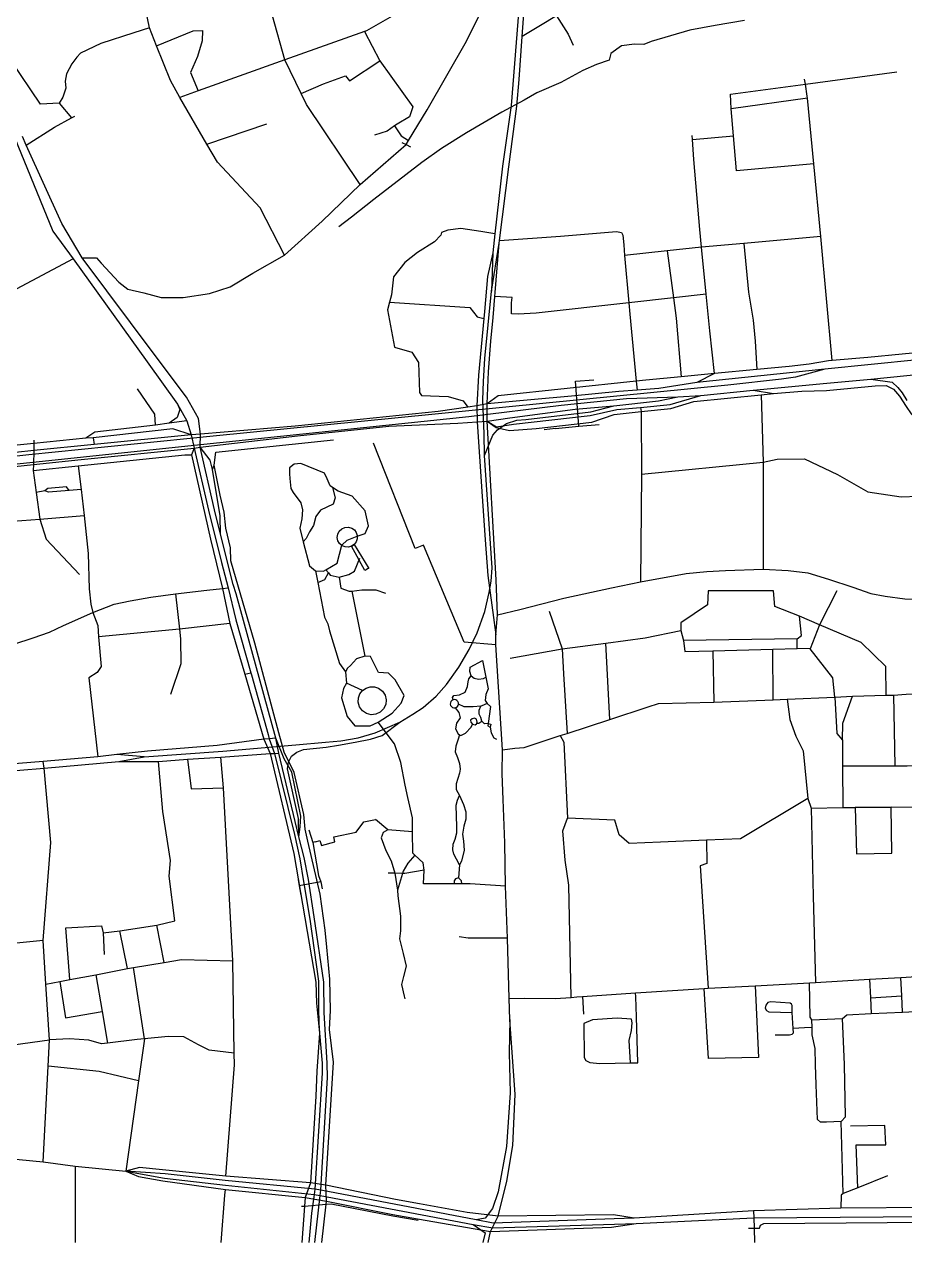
# Model space of a CAD drawing. Header units: inches. Extents: x 13375314 to 13382794, y 3537719 to 3542219.
# Drawn here: x 13378159 to 13379891, y 3537719 to 3540116 of the extents above; entities that cross this region are included whole.
import ezdxf

# ---------------------------------------------------------------- set-up
doc = ezdxf.new("R2010")
doc.units = ezdxf.units.IN
doc.header["$MEASUREMENT"] = 0

msp = doc.modelspace()

# ---------------------------------------------------------------- linework, layer by layer
for points in [[(13379128.2, 3539954.5), (13379132.7, 3540007.3), (13379138.5, 3540091.6), (13379141, 3540127.2), (13379152.8, 3540239.2), (13379155.6, 3540254.4), (13379160.1, 3540278.6), (13379167.3, 3540314.2), (13379181.9, 3540359.7), (13379224.9, 3540440.5), (13379239.3, 3540467.5)], [(13379216, 3540456.4), (13379173.5, 3540382.4), (13379166.3, 3540369.9), (13379158, 3540350.2), (13379150.6, 3540329), (13379146.5, 3540296.8), (13379140.3, 3540241), (13379136.3, 3540204.8), (13379116.9, 3539956.1)], [(13378228, 3539960.5), (13378191.3, 3539958.5), (13378073.8, 3540132), (13378046.8, 3540191.4), (13378058.4, 3540196.8), (13377988.8, 3540365.9), (13377982, 3540394.4), (13378016, 3540398.3)], [(13379735.4, 3540386.5), (13379644.3, 3540362.1), (13379621.3, 3540324.6), (13379593.4, 3540278.9), (13379572, 3540243.9), (13379493.5, 3540233.7), (13379379.1, 3540218.8), (13379371.8, 3540216.1), (13379341.8, 3540205), (13379301, 3540189.9), (13379289.8, 3540183.1), (13379205.9, 3540132.4), (13379174.3, 3540113.3), (13379138.5, 3540091.6)], [(13378671.1, 3539661.8), (13378623.5, 3539754.5), (13378539.1, 3539844.3), (13378518.5, 3539879.8), (13378464.9, 3539971.8), (13378446.9, 3540005), (13378419.6, 3540073.1), (13378405.2, 3540109.1), (13378391, 3540178.8), (13378389.2, 3540187.9), (13378364.4, 3540282.3), (13378358.9, 3540323.3)], [(13378819.7, 3539800.9), (13378714.1, 3539957.8), (13378703.5, 3539979.8), (13378671.7, 3540046.1), (13378647.7, 3540132.2), (13378611.9, 3540218.7), (13378601.2, 3540244.6), (13378590, 3540277.4), (13378576.5, 3540316.8)], [(13378273.1, 3539656.4), (13378301, 3539656.1), (13378310.6, 3539646), (13378345.5, 3539608.2), (13378363.2, 3539594.9), (13378394.2, 3539587.2), (13378428.2, 3539578.1), (13378471.7, 3539578.6), (13378523.8, 3539586.3), (13378564.5, 3539599.6), (13378608.9, 3539626.4), (13378671.1, 3539661.8), (13378745.3, 3539728.4), (13378819.7, 3539800.9), (13378910.1, 3539879.3), (13378914.9, 3539887.3), (13378951.3, 3539947.3), (13379028.8, 3540082.6), (13379103, 3540231.9), (13379114.2, 3540240.2), (13379128, 3540242.6), (13379140.3, 3540241), (13379152.8, 3540239.2)], [(13378915, 3540150), (13378832.3, 3540102.7), (13378828.1, 3540101.3), (13378671.7, 3540046.1), (13378501.5, 3539985), (13378464.9, 3539971.8)], [(13379575.5, 3540123.5), (13379518.2, 3540113.3), (13379468.5, 3540104.2), (13379391.9, 3540081.8), (13379378, 3540075.9), (13379359.3, 3540076.9), (13379333.6, 3540073.7), (13379312.8, 3540058.2), (13379309.6, 3540045.4), (13379284.9, 3540036.8), (13379257.7, 3540025), (13379214.3, 3540001.5), (13379167.2, 3539980.6), (13379142.1, 3539966.7), (13379098.7, 3539942.6), (13379029.2, 3539902), (13378979.9, 3539871.5), (13378941.4, 3539843.6), (13378846.7, 3539771.4), (13378802.8, 3539736.6), (13378777.7, 3539717.4)], [(13379205.9, 3540132.4), (13379229, 3540096.6), (13379238.9, 3540074.9)], [(13378375, 3540099.2), (13378309.9, 3540078.2), (13378269.7, 3540058.9), (13378262.9, 3540050.8)], [(13378405.2, 3540109.1), (13378375, 3540099.2)], [(13378419.6, 3540073.1), (13378491.5, 3540102.6), (13378509.6, 3540103.3), (13378509.1, 3540083.5), (13378500.2, 3540052.3), (13378486.2, 3540020.6), (13378501.5, 3539985)], [(13378828.1, 3540101.3), (13378858.8, 3540044.2), (13378902.1, 3539983.6), (13378923.6, 3539953.4), (13378916.7, 3539934), (13378892.5, 3539919.4), (13378887.2, 3539915.7), (13378872.8, 3539905.6), (13378848, 3539897.6)], [(13378262.9, 3540050.8), (13378252.5, 3540037.7), (13378242.5, 3540018.4), (13378239.6, 3540004), (13378241, 3539989.9), (13378235.2, 3539972.5), (13378228, 3539960.5), (13378252.1, 3539931.8)], [(13378703.5, 3539979.8), (13378747.7, 3539998.8), (13378790.7, 3540014.6), (13378799.1, 3540004.8), (13378858.8, 3540044.2)], [(13379712.2, 3539841.5), (13379560.2, 3539827.5), (13379554.3, 3539896.3), (13379549.8, 3539949.2), (13379548.3, 3539978.3), (13379695.5, 3539998.2), (13379875.3, 3540022.5)], [(13379748, 3539454.4), (13379726.1, 3539698), (13379712.2, 3539841.5), (13379699.7, 3539970.6), (13379699.3, 3539974.6), (13379695.5, 3539998.2), (13379694, 3540007.5)], [(13379116.9, 3539956.1), (13379100, 3539836.6)], [(13379112, 3539835.4), (13379128.2, 3539954.5)], [(13379699.7, 3539970.6), (13379549.8, 3539949.2)], [(13378163.1, 3539878.2), (13378218.8, 3539913.5), (13378252.1, 3539931.8), (13378258.6, 3539935.3)], [(13378518.5, 3539879.8), (13378636.5, 3539920)], [(13378887.2, 3539915.7), (13378900.6, 3539896.1), (13378914.9, 3539887.3)], [(13378141.1, 3539891.4), (13378146.8, 3539877.1), (13378215.6, 3539708.6), (13378255.3, 3539654.6)], [(13378273.1, 3539656.4), (13378232.9, 3539723.9), (13378163.1, 3539878.2), (13378155.8, 3539895.3)], [(13378901.7, 3539882.9), (13378910.1, 3539879.3), (13378918.6, 3539874.5)], [(13379516.9, 3539428.6), (13379507.8, 3539512.8), (13379500.6, 3539584.8), (13379491.3, 3539677.2), (13379487.9, 3539711.8), (13379476.2, 3539850), (13379473.4, 3539888.8), (13379472.8, 3539897.3)], [(13379473.4, 3539888.8), (13379554.3, 3539896.3)], [(13379100, 3539836.6), (13379084.8, 3539703.7), (13379080.6, 3539666.4)], [(13379093.5, 3539685.1), (13379094.2, 3539690.6), (13379112, 3539835.4)], [(13379084.8, 3539703.7), (13379057.4, 3539708.4), (13379017.6, 3539713.8), (13378992, 3539710.8), (13378980, 3539706.4), (13378978.7, 3539701.1), (13378966.2, 3539687.8), (13378932.7, 3539666.9), (13378907.6, 3539646.9), (13378885.7, 3539619.1), (13378881.5, 3539583.8), (13378877.7, 3539569), (13378873.8, 3539553.9), (13378887.5, 3539480.8), (13378921.5, 3539470.6), (13378934.4, 3539450.3), (13378936.8, 3539391.2), (13378940.6, 3539385.8), (13378992.6, 3539383.7), (13379022.2, 3539374.8), (13379031.3, 3539362.8)], [(13379094.2, 3539690.6), (13379213.6, 3539698.9), (13379324.1, 3539708.4), (13379333.7, 3539706), (13379336.7, 3539701.2), (13379338.1, 3539681.6), (13379340, 3539660.8), (13379348.4, 3539567.9), (13379350.5, 3539545.4), (13379362.8, 3539414), (13379364.5, 3539396.1)], [(13379726.1, 3539698), (13379574.3, 3539684.6), (13379491.3, 3539677.2), (13379423.7, 3539669.9), (13379340, 3539660.8)], [(13379069.6, 3539369.1), (13379072.5, 3539432.1), (13379076.9, 3539492.1), (13379081.3, 3539538.9), (13379084.6, 3539580.5), (13379085.2, 3539587.9), (13379093.5, 3539685.1)], [(13379078, 3539590.7), (13379093.5, 3539685.1)], [(13379423.7, 3539669.9), (13379435.9, 3539577.6), (13379441.2, 3539537.4), (13379451.3, 3539422.5)], [(13379574.3, 3539684.6), (13379583.6, 3539588.8), (13379592.5, 3539534), (13379596.7, 3539492.4), (13379599.8, 3539436.5)], [(13378255.3, 3539654.6), (13378133.2, 3539589.6), (13378018.4, 3539534.7), (13377875.4, 3539523), (13377764.1, 3539473.8)], [(13378255.3, 3539654.6), (13378400.8, 3539451.7)], [(13378416.7, 3539464.2), (13378273.1, 3539656.4)], [(13379080.6, 3539666.4), (13379070, 3539619.5), (13379064.5, 3539550.7), (13379063.2, 3539537.3), (13379052.3, 3539425.7), (13379049.2, 3539365.4)], [(13379080.6, 3539666.4), (13379078, 3539590.7)], [(13380040.7, 3539639), (13380023, 3539621.7), (13380008.6, 3539612.4), (13379996.1, 3539603.7), (13379981.1, 3539587.9), (13379974.3, 3539569.9), (13379972.5, 3539551.9), (13379973.2, 3539541.6), (13379977.5, 3539497.8), (13379975.5, 3539485.9), (13379965.7, 3539477.5), (13379953.3, 3539473.4), (13379818.5, 3539460.5), (13379748, 3539454.4), (13379740.8, 3539453.7), (13379702.7, 3539447.3), (13379663.7, 3539442.6), (13379599.8, 3539436.5), (13379516.9, 3539428.6), (13379481.9, 3539410.9)], [(13379064.7, 3539267.8), (13379063.5, 3539309.8), (13379061.3, 3539377.2), (13379062.7, 3539412.9), (13379065.3, 3539458.4), (13379078, 3539590.7)], [(13379500.6, 3539584.8), (13379435.9, 3539577.6), (13379348.4, 3539567.9), (13379165.9, 3539547.5), (13379130.3, 3539545.7), (13379117.3, 3539545.9), (13379117.8, 3539568.1), (13379118.7, 3539578.6), (13379084.6, 3539580.5)], [(13378877.7, 3539569), (13379035.3, 3539558.5), (13379049.9, 3539540), (13379063.2, 3539537.3)], [(13378400.8, 3539451.7), (13378460.6, 3539368.5), (13378478.8, 3539335.6), (13378487.4, 3539308.3)], [(13378506.1, 3539309.2), (13378502.2, 3539340.4), (13378478.4, 3539382.3), (13378416.7, 3539464.2)], [(13379915.8, 3539455.4), (13379734, 3539437.1)], [(13379823.9, 3539417.7), (13379965.5, 3539431.8), (13380017.7, 3539437), (13380195.2, 3539454.3)], [(13379734, 3539437.1), (13379481.9, 3539410.9), (13379407.3, 3539399.6), (13379364.5, 3539396.1), (13379328.3, 3539393.1), (13379235.8, 3539384), (13379155.8, 3539377.2), (13379069.6, 3539369.1), (13379049.2, 3539365.4)], [(13379516.9, 3539428.6), (13379451.3, 3539422.5), (13379381.9, 3539416), (13379362.8, 3539414), (13379091.1, 3539384.9), (13379069.6, 3539369.1)], [(13379734, 3539437.1), (13379675.8, 3539421.4)], [(13379542.7, 3539406.1), (13378530.7, 3539305.4), (13378168.3, 3539269.1), (13377692.7, 3539216.8)], [(13379204.2, 3539320.3), (13379250.1, 3539325.1), (13379243.3, 3539413.6)], [(13379243.3, 3539413.6), (13379279.6, 3539416.3)], [(13379489.6, 3539385.5), (13379592.9, 3539396.2), (13379737.8, 3539409.5)], [(13379675.8, 3539421.4), (13379648.2, 3539417.9), (13379542.7, 3539406.1)], [(13379632.5, 3539389.5), (13379688.2, 3539394.3), (13379736.8, 3539395.6), (13379832.9, 3539404.7), (13379854.3, 3539405.1), (13379868.7, 3539398.2), (13379880.5, 3539384.3), (13379893.9, 3539363.6), (13379903.3, 3539349.6), (13379913.6, 3539340.4), (13379932.6, 3539334.4)], [(13379737.8, 3539409.5), (13379823.9, 3539417.7)], [(13379823.9, 3539417.7), (13379866.3, 3539411.6), (13379877.6, 3539401.1), (13379886, 3539390.9), (13379894.9, 3539375.9)], [(13378417.2, 3539327.1), (13378415.7, 3539349), (13378381.8, 3539398.7)], [(13379069.9, 3539334.8), (13379087.2, 3539322.5), (13379113.6, 3539316.8), (13379166.3, 3539320.6), (13379275.7, 3539332.9), (13379319.5, 3539348), (13379372.3, 3539354.1), (13379430.6, 3539359.7), (13379475.8, 3539373.6), (13379608.8, 3539387.1), (13379632.5, 3539389.5)], [(13379069.9, 3539334.8), (13379087.9, 3539324), (13379121.3, 3539329.1), (13379272.5, 3539346.1), (13379324.8, 3539357.8), (13379371.3, 3539361.6), (13379429.4, 3539367.9), (13379489.6, 3539385.5)], [(13379069.9, 3539334.8), (13379114.2, 3539341.8), (13379242.7, 3539358.9), (13379318.7, 3539364.9), (13379406.5, 3539374.9), (13379444.7, 3539382.6)], [(13379214.9, 3539366.5), (13379343.4, 3539379.9)], [(13379343.4, 3539379.9), (13379444.7, 3539382.6)], [(13379444.7, 3539382.6), (13379489.6, 3539385.5)], [(13379592.9, 3539396.2), (13379632.5, 3539389.5)], [(13379608.8, 3539387.1), (13379612.3, 3539254.7), (13379612.3, 3539043.8)], [(13377378.4, 3539176.3), (13377470.9, 3539184.2), (13377914.6, 3539227.1), (13378455.9, 3539284.1), (13379033.5, 3539344), (13379214.9, 3539366.5)], [(13378460.6, 3539368.5), (13378464.9, 3539358.1), (13378459.8, 3539342.5), (13378444.1, 3539330.8)], [(13379049.2, 3539365.4), (13379031.3, 3539362.8), (13378973.3, 3539354.2), (13378871.1, 3539343.7)], [(13379049.2, 3539365.4), (13379049.8, 3539333.6)], [(13379069.9, 3539334.8), (13379069.6, 3539369.1)], [(13379273.5, 3539353.6), (13379318.7, 3539364.9)], [(13379371.3, 3539361.6), (13379372.3, 3539354.1), (13379372.9, 3539230.6), (13379371.3, 3539019.3)], [(13378478.8, 3539335.6), (13378444.1, 3539330.8), (13378417.2, 3539327.1), (13378297.7, 3539313.1), (13378280.3, 3539301.7)], [(13378871.1, 3539343.7), (13378692.3, 3539325.3)], [(13378876, 3539325.4), (13379012.1, 3539331.4), (13379049.8, 3539333.6), (13379069.9, 3539334.8)], [(13379049.8, 3539333.6), (13379059.4, 3539196.5), (13379065.4, 3539101.9), (13379070.7, 3539031.5), (13379086.4, 3538914.5)], [(13379064.7, 3539267.8), (13379080.8, 3539307.6), (13379090, 3539318.1), (13379107.9, 3539330.7), (13379128.1, 3539337.2), (13379145.4, 3539338.3), (13379273.5, 3539353.6)], [(13379086.4, 3538914.5), (13379089.7, 3538953.8), (13379087.3, 3539022.7), (13379069.9, 3539334.8)], [(13378487.4, 3539308.3), (13378296.4, 3539289.1), (13378178.3, 3539277.3), (13378069.4, 3539265.5), (13377932.5, 3539251.5), (13377902.2, 3539248.4), (13377793.1, 3539240.6), (13377770.8, 3539242.3), (13377748, 3539239.5), (13377733.5, 3539238.1), (13377715.3, 3539236.3), (13377668, 3539230), (13377592.4, 3539220), (13377497.3, 3539211.2), (13377383.8, 3539201)], [(13378487.4, 3539308.3), (13378451.5, 3539320), (13378295, 3539302.1), (13378280.3, 3539301.7), (13378178.1, 3539291.3), (13377930.4, 3539266.4), (13377789.9, 3539250.4), (13377770.8, 3539242.3)], [(13378506.1, 3539309.2), (13378487.4, 3539308.3)], [(13378487.4, 3539308.3), (13378493.4, 3539281.9)], [(13378505, 3539283.7), (13378506.1, 3539309.2)], [(13378692.3, 3539325.3), (13378506.1, 3539309.2)], [(13378696.9, 3539306.3), (13378876, 3539325.4)], [(13379204.2, 3539320.3), (13379181.5, 3539317.9)], [(13379250.1, 3539325.1), (13379289.9, 3539328.5)], [(13378177.9, 3539297.6), (13378178.1, 3539291.3), (13378178.3, 3539277.3), (13378177.2, 3539249.5)], [(13378295, 3539302.1), (13378296.4, 3539289.1)], [(13378493.4, 3539281.9), (13378505, 3539283.7)], [(13378505, 3539283.7), (13378696.9, 3539306.3)], [(13378545.4, 3539112.6), (13378544.6, 3539149.1), (13378529.3, 3539240.1), (13378524.6, 3539258.5), (13378505, 3539283.7)], [(13378545.4, 3539112.6), (13378533.3, 3539160.7), (13378505, 3539283.7)], [(13378529.3, 3539240.1), (13378532.9, 3539248.5), (13378535.7, 3539274), (13378767.7, 3539298.3)], [(13379086.8, 3538895), (13379024.1, 3538900.5), (13378944.6, 3539090.8), (13378928, 3539084.5), (13378845.8, 3539292)], [(13377779.9, 3539209.4), (13377804.4, 3539210.1), (13378028.8, 3539234.8), (13378090.7, 3539240.8), (13378177.2, 3539249.5), (13378270.9, 3539259.7), (13378493.4, 3539281.9)], [(13378176.6, 3539238), (13378265.4, 3539247), (13378474.9, 3539269.1), (13378488.2, 3539268.9)], [(13378493.4, 3539281.9), (13378488.2, 3539268.9), (13378525.7, 3539102.8), (13378549.2, 3539005.7), (13378563.5, 3538937.1), (13378592.9, 3538837.3), (13378630.7, 3538709.2)], [(13378493.4, 3539281.9), (13378521.5, 3539160.2), (13378547.2, 3539057.2), (13378560.1, 3539007.4), (13378575.2, 3538944.4), (13378605, 3538840.2), (13378606.2, 3538836), (13378638.6, 3538718.4), (13378640.8, 3538710.2), (13378651.1, 3538681.3), (13378690.4, 3538521.7), (13378701.1, 3538473.9), (13378708.4, 3538429.8), (13378720.9, 3538355.5), (13378737.8, 3538233.1), (13378737.7, 3538180.4), (13378738.3, 3538150.8), (13378740.1, 3538131.4), (13378744.9, 3538072.3)], [(13378898, 3538743.1), (13378923.6, 3538758.8), (13378944, 3538772.1), (13378969.1, 3538794), (13378989.4, 3538817.2), (13379013.9, 3538851.4), (13379034.4, 3538885.7), (13379050.1, 3538918.6), (13379065.1, 3538960.4), (13379073.7, 3538997.9), (13379077.7, 3539020.6), (13379079.7, 3539046.7), (13379064.7, 3539267.8)], [(13379372.9, 3539230.6), (13379612.3, 3539254.7), (13379640, 3539260.2), (13379693.6, 3539261), (13379758.4, 3539230.4), (13379818.1, 3539195.7), (13379883.8, 3539186.1), (13379950.8, 3539188.5), (13380000, 3539193.9), (13380048.6, 3539198.2), (13380066.5, 3539198.3)], [(13378177.2, 3539249.5), (13378176.6, 3539238), (13378182.6, 3539194.9), (13378190, 3539142.2), (13378202.3, 3539103.2), (13378267.9, 3539033.5)], [(13378265.4, 3539247), (13378271.3, 3539200.8), (13378277.3, 3539149.3), (13378284.7, 3539075), (13378286.7, 3539005.3), (13378290, 3538975), (13378294.2, 3538958.7)], [(13378744.3, 3537719.1), (13378752.8, 3537794.5), (13378753.5, 3537800.4), (13378752.5, 3537832), (13378767.7, 3538073.8), (13378759.6, 3538138.6), (13378761.2, 3538175.6), (13378760.1, 3538237.4), (13378754.6, 3538300.2), (13378750.9, 3538334), (13378741.4, 3538404.6), (13378717.1, 3538508.6), (13378711.6, 3538532.5), (13378709, 3538561.2), (13378690.3, 3538643.9), (13378670.4, 3538683.6), (13378659.8, 3538722.2), (13378612.4, 3538898.3), (13378565.3, 3539060), (13378564.9, 3539085.8), (13378555.4, 3539124.4), (13378552.1, 3539156), (13378544.4, 3539189.4), (13378532.9, 3539248.5)], [(13378750, 3539232.6), (13378703.4, 3539251.6), (13378690.2, 3539250.7), (13378680.7, 3539243), (13378680.7, 3539231.7), (13378681.6, 3539222.2), (13378683.4, 3539202.3), (13378688.4, 3539194.6), (13378703.4, 3539174.7), (13378706.5, 3539160.7), (13378705.2, 3539142.6), (13378701.1, 3539124.5), (13378708, 3539097.5), (13378720.1, 3539050.2), (13378732.3, 3539040.3), (13378747.7, 3539039.8), (13378752.4, 3539042.6), (13378774.4, 3539055.7), (13378783.9, 3539091.4), (13378794.3, 3539100.9), (13378814.2, 3539109.1), (13378829.6, 3539114.1), (13378836, 3539129.4), (13378829.6, 3539158.9), (13378804.3, 3539187.8), (13378776.7, 3539197.3), (13378765.6, 3539204.6), (13378760.8, 3539207.7), (13378755, 3539221.8), (13378750, 3539232.6)], [(13378199.7, 3539197.7), (13378182.6, 3539194.9)], [(13378247.7, 3539198.8), (13378242.4, 3539205.8), (13378205.5, 3539202.5), (13378199.7, 3539197.7)], [(13378247.7, 3539198.8), (13378207.2, 3539195.1), (13378199.7, 3539197.7)], [(13378271.3, 3539200.8), (13378247.7, 3539198.8)], [(13378765.6, 3539204.6), (13378770.4, 3539184.1), (13378766.8, 3539171.5), (13378742, 3539160.2), (13378732.4, 3539147.7), (13378728, 3539129.7), (13378719.9, 3539117.2), (13378713.9, 3539104.1), (13378708, 3539097.5)], [(13378100.6, 3539135.8), (13378190, 3539142.2), (13378277.3, 3539149.3)], [(13378812.3, 3539116), (13378814.2, 3539109.9), (13378814.2, 3539103.5), (13378812.1, 3539097.5), (13378808.1, 3539092.4), (13378802.8, 3539088.9), (13378796.6, 3539087.2), (13378790.3, 3539087.6), (13378784.3, 3539090), (13378779.5, 3539094.2), (13378776.2, 3539099.7), (13378774.9, 3539106), (13378775.7, 3539112.7), (13378778.8, 3539118.7), (13378783.7, 3539123.4), (13378789.9, 3539126.1), (13378796.7, 3539126.6), (13378803.2, 3539124.8), (13378808.4, 3539121.1), (13378812.3, 3539116)], [(13378660.2, 3538682.1), (13378653.9, 3538711.5), (13378576.2, 3538995.6), (13378570.4, 3539013.5), (13378545.4, 3539112.6)], [(13378808.1, 3539092.4), (13378836.7, 3539045.2), (13378834.5, 3539044.6), (13378831.5, 3539042.9), (13378829.3, 3539041), (13378802.8, 3539088.9), (13378808.1, 3539092.4)], [(13378752.4, 3539042.6), (13378757.6, 3539036.4), (13378761.1, 3539032.2), (13378778.7, 3539028.4), (13378797.8, 3539033.7), (13378808.8, 3539040), (13378819.3, 3539065.4)], [(13379089.7, 3538953.8), (13379133.8, 3538964.7), (13379220.6, 3538986.9), (13379314, 3539007.3), (13379371.3, 3539019.3), (13379461.3, 3539035.2), (13379501.4, 3539039.4), (13379538.2, 3539041.5), (13379612.3, 3539043.8), (13379661.3, 3539041.3), (13379700.1, 3539036.4), (13379741.2, 3539024.5), (13379789.1, 3539008.4), (13379824.4, 3538996.3), (13379852.6, 3538990.5), (13379891.4, 3538985.7), (13379934.3, 3538984.9), (13380049.9, 3538988.7), (13380067.3, 3538989.2), (13380079.4, 3538989.7)], [(13378732.3, 3539040.3), (13378736.7, 3539017.5), (13378749.8, 3538949.5), (13378756.1, 3538936.5), (13378759.6, 3538922.7), (13378779.3, 3538858.1), (13378790.8, 3538842)], [(13378736.7, 3539017.5), (13378750.6, 3539023.6), (13378757.6, 3539036.4)], [(13378778.7, 3539028.4), (13378781.7, 3539006.3), (13378798.1, 3539000.3), (13378803.4, 3539000.9), (13378823.2, 3539003.3), (13378850.6, 3539003.3), (13378869.4, 3538997)], [(13378095.5, 3538886.8), (13378139, 3538896.4), (13378177, 3538909), (13378208.6, 3538920), (13378236.7, 3538932.8), (13378294.2, 3538958.7), (13378336.1, 3538975.2), (13378367.5, 3538981.7), (13378407.9, 3538989.1), (13378456.4, 3538995.2), (13378518.6, 3539002.7), (13378549.2, 3539005.7), (13378560.1, 3539007.4)], [(13378803.4, 3539000.9), (13378829, 3538872.7)], [(13379679, 3538906.9), (13379687.8, 3538913.2), (13379684.1, 3538951.2), (13379635.3, 3538970.2), (13379632.5, 3539001), (13379504, 3539001), (13379503.1, 3538973.8), (13379450.6, 3538938.5), (13379450.6, 3538923.1), (13379455.7, 3538903.4)], [(13379757.5, 3539001), (13379723.1, 3538934.6), (13379704.7, 3538887.2)], [(13378456.4, 3538995.2), (13378464.4, 3538926), (13378466.4, 3538907), (13378466.9, 3538857.6), (13378446.6, 3538797.3)], [(13378294.2, 3538958.7), (13378303.7, 3538932.8), (13378305.5, 3538910.8), (13378310.3, 3538852.2), (13378302.4, 3538840.9), (13378286.3, 3538830.2), (13378303.6, 3538674.9)], [(13379191.3, 3538961.6), (13379217.1, 3538887.2), (13379219.9, 3538838.3), (13379226.8, 3538720.9)], [(13379854.5, 3538795.8), (13379853.4, 3538852.5), (13379805.4, 3538899.6), (13379723.1, 3538934.6), (13379684.1, 3538951.2)], [(13378563.5, 3538937.1), (13378464.4, 3538926), (13378305.5, 3538910.8)], [(13379071.8, 3537719.1), (13379076, 3537740.9), (13379091.4, 3537770.9), (13379108.2, 3537840), (13379119.9, 3537910.4), (13379124.5, 3538010.4), (13379114.5, 3538158.1), (13379113.2, 3538199.6), (13379109.4, 3538318), (13379106, 3538420.4), (13379104.4, 3538505.6), (13379101.1, 3538591), (13379099, 3538641.2), (13379099.9, 3538688.6), (13379086.8, 3538895), (13379086.4, 3538914.5)], [(13379114.6, 3538868.7), (13379217.1, 3538887.2), (13379302.9, 3538898.4), (13379380.2, 3538908.5), (13379450.6, 3538923.1)], [(13379679, 3538887.8), (13379679, 3538906.9), (13379455.7, 3538903.4), (13379458.7, 3538881.9), (13379513.6, 3538883.3), (13379631.2, 3538886.5), (13379679, 3538887.8)], [(13379310.9, 3538748.3), (13379302.9, 3538898.4)], [(13379513.6, 3538883.3), (13379515.5, 3538782.3)], [(13379632.3, 3538787.1), (13379631.2, 3538886.5)], [(13379753.2, 3538792.2), (13379749.5, 3538829.9), (13379704.7, 3538887.2), (13379679, 3538887.8)], [(13378855.4, 3538742.7), (13378883, 3538760.8), (13378900.3, 3538780.1), (13378906.6, 3538795.1), (13378888.5, 3538826.2), (13378875.9, 3538839.2), (13378856.2, 3538840.8), (13378840, 3538872.3), (13378829, 3538872.7), (13378812.4, 3538867.6), (13378801, 3538854.6), (13378795.1, 3538849.1), (13378790.8, 3538842), (13378792.7, 3538819.9), (13378787.2, 3538809.3), (13378782.9, 3538790.7), (13378794.3, 3538754.1), (13378809.3, 3538735.6), (13378839.2, 3538736), (13378855.4, 3538742.7)], [(13379002.5, 3538786.9), (13379001.3, 3538791.3), (13379004.4, 3538795.7), (13379015.5, 3538797), (13379026.2, 3538802.2), (13379030.9, 3538812.9), (13379032.2, 3538822), (13379033.5, 3538827.9), (13379037.9, 3538834.2), (13379035.8, 3538842.8), (13379036.3, 3538851.1), (13379060.5, 3538864.1), (13379066.7, 3538831.3), (13379071.4, 3538808.4), (13379066.8, 3538797.3), (13379065.7, 3538785.8), (13379069.4, 3538779.6), (13379059.2, 3538774.9), (13379057.4, 3538774.7), (13379041.8, 3538773.1), (13379024.1, 3538773.4), (13379013.2, 3538778.5)], [(13378592.9, 3538837.3), (13378605, 3538840.2)], [(13379037.9, 3538834.2), (13379043.9, 3538829.2), (13379052.5, 3538827.4), (13379062.3, 3538828.5), (13379066.7, 3538831.3)], [(13378824.6, 3538805.2), (13378792.7, 3538819.9)], [(13378868.9, 3538796.1), (13378871.1, 3538786.9), (13378870.1, 3538777.5), (13378866, 3538769), (13378859.2, 3538762.4), (13378850.6, 3538758.4), (13378841.2, 3538757.6), (13378832, 3538760), (13378824.2, 3538765.4), (13378818.7, 3538773.1), (13378816.1, 3538782.1), (13378816.5, 3538790.6), (13378819.4, 3538798.5), (13378824.6, 3538805.2), (13378831.6, 3538810), (13378839.7, 3538812.4), (13378848.1, 3538812.3), (13378856.2, 3538809.7), (13378863.7, 3538804), (13378868.9, 3538796.1)], [(13379007.9, 3538786.9), (13379005.2, 3538787.4), (13379002.5, 3538786.9), (13379000.2, 3538785.7), (13378998.3, 3538783.7), (13378997.3, 3538781.2), (13378997.1, 3538778.5), (13378997.7, 3538775.9), (13378999.2, 3538773.7), (13379001.4, 3538772), (13379004, 3538771.2), (13379006.7, 3538771.3), (13379009.1, 3538772.2), (13379011.2, 3538773.8), (13379012.6, 3538776), (13379013.2, 3538778.5), (13379013, 3538781.1), (13379012, 3538783.6), (13379010.2, 3538785.6), (13379007.9, 3538786.9)], [(13379099.9, 3538688.6), (13379123.9, 3538692), (13379142.4, 3538693.4), (13379213.1, 3538716.5), (13379226.8, 3538720.9), (13379310.9, 3538748.3), (13379386.5, 3538772.9), (13379406.3, 3538779.4), (13379515.5, 3538782.3), (13379632.3, 3538787.1), (13379659.5, 3538788.2), (13379753.2, 3538792.2), (13379788.2, 3538794.2), (13379854.5, 3538795.8), (13379868.8, 3538796.3), (13379893.5, 3538798.2), (13380020.9, 3538801.1), (13380051.3, 3538798.7), (13380070.7, 3538796.1), (13380075.4, 3538796.8)], [(13379659.5, 3538788.2), (13379664.9, 3538748), (13379676.7, 3538715.7), (13379690.9, 3538686.5), (13379700.4, 3538592.8), (13379706.7, 3538573.9), (13379710.6, 3538400.5), (13379715.2, 3538230.6)], [(13379753.2, 3538792.2), (13379757.5, 3538720.4), (13379768.3, 3538707.7), (13379768.7, 3538656.9), (13379769.3, 3538575)], [(13379768.3, 3538707.7), (13379769.2, 3538741.2), (13379788.2, 3538794.2)], [(13379868.8, 3538796.3), (13379871.7, 3538656.9)], [(13379006.7, 3538771.3), (13379014, 3538761.9), (13379016.5, 3538751.5), (13379009.3, 3538741.1), (13379007.2, 3538729.7), (13379012.4, 3538720.3), (13379015.3, 3538718.3), (13379017.6, 3538716.7), (13379026.9, 3538721.4), (13379037.9, 3538733.3), (13379041, 3538739), (13379046, 3538737.7), (13379048.6, 3538739.6), (13379049.3, 3538741.2), (13379050.1, 3538743.2), (13379048.8, 3538748.9), (13379044.4, 3538750.7), (13379040.2, 3538749.7), (13379037.1, 3538746.8), (13379037.4, 3538742.9), (13379041, 3538739)], [(13379071.6, 3538740.2), (13379064.2, 3538739.6), (13379059, 3538745.1), (13379057.2, 3538751.8), (13379054.1, 3538758.6), (13379053.6, 3538766.6), (13379057.4, 3538774.7)], [(13379069.4, 3538779.6), (13379076.4, 3538773.7), (13379071.6, 3538740.2), (13379071, 3538735.7), (13379075.4, 3538732.9), (13379077.2, 3538721.9), (13379082.7, 3538712.1), (13379088.1, 3538709.5)], [(13378395.1, 3538674.5), (13378549.9, 3538686.1), (13378693.6, 3538698.3), (13378751.9, 3538703.3), (13378781.8, 3538706.3), (13378815.8, 3538712.4), (13378849.2, 3538721.9), (13378898, 3538743.1)], [(13378698.8, 3538553.1), (13378676.9, 3538650.9), (13378678.7, 3538664.1), (13378684.6, 3538675.9), (13378695.4, 3538684), (13378708.4, 3538689.3), (13378753, 3538693.8), (13378777.3, 3538697.5), (13378810, 3538703.6), (13378840.1, 3538709.6), (13378863, 3538716.8), (13378898, 3538743.1)], [(13378922.8, 3538527.3), (13378922.5, 3538554.5), (13378913.6, 3538594.5), (13378908.4, 3538619), (13378899.6, 3538663.7), (13378887.1, 3538700.6), (13378855.4, 3538742.7)], [(13379049.3, 3538741.2), (13379053.3, 3538741.2), (13379059, 3538745.1)], [(13379071.6, 3538740.2), (13379076.7, 3538739.1), (13379075.4, 3538732.9)], [(13378630.7, 3538709.2), (13378538.5, 3538697.1), (13378401.6, 3538685.9), (13378341.6, 3538679)], [(13378653.9, 3538711.5), (13378640.8, 3538710.2), (13378630.7, 3538709.2)], [(13378630.7, 3538709.2), (13378642.9, 3538681.6), (13378689.6, 3538484.8), (13378732.5, 3538231.2), (13378733.7, 3538190.3), (13378740.1, 3538131.4)], [(13378699.4, 3538517.1), (13378702.1, 3538537.2), (13378703.4, 3538558), (13378685.3, 3538644.6), (13378670.6, 3538670.7), (13378653.9, 3538711.5)], [(13379015.3, 3538718.3), (13379012.4, 3538709.7), (13379008.3, 3538695.6), (13379006.7, 3538684.5), (13379011.4, 3538673.3), (13379015.3, 3538661.8), (13379016.8, 3538650.4), (13379015, 3538642.3), (13379008.5, 3538621.6), (13379008.5, 3538610.4), (13379015, 3538598.4), (13379023.1, 3538580.7), (13379027.8, 3538566.5), (13379028, 3538552.4), (13379023.9, 3538538.6), (13379021, 3538522.8), (13379022.8, 3538508.7), (13379024.1, 3538491.1), (13379018.9, 3538469.8), (13379015.3, 3538462), (13379013.2, 3538436.5)], [(13379213.1, 3538716.5), (13379220.2, 3538703.6)], [(13379220.2, 3538703.6), (13379227.3, 3538553.9)], [(13377792.6, 3538617.1), (13377865.6, 3538626.9), (13377880.6, 3538628), (13378150.3, 3538648.2), (13378198.6, 3538652.7), (13378345.3, 3538665.6)], [(13378196.7, 3538665.4), (13378147.9, 3538661.7), (13377878.9, 3538641.8)], [(13378196.1, 3537877.8), (13378206, 3538066), (13378208.7, 3538118.1), (13378201.7, 3538227.4), (13378196.3, 3538313.5), (13378211.2, 3538506.4), (13378198.6, 3538652.7), (13378196.7, 3538665.4)], [(13378341.6, 3538679), (13378303.6, 3538674.9), (13378196.7, 3538665.4)], [(13378314.6, 3538328.5), (13378347.4, 3538332.6), (13378420.2, 3538343.4), (13378455.1, 3538352), (13378444.2, 3538440.3), (13378446.9, 3538471.1), (13378431.6, 3538567.5), (13378423.2, 3538665.8)], [(13378395.1, 3538674.5), (13378341.6, 3538679)], [(13378345.3, 3538665.6), (13378395.1, 3538674.5)], [(13378345.3, 3538665.6), (13378423.2, 3538665.8), (13378480.5, 3538670), (13378545.8, 3538673.9)], [(13378480.5, 3538670), (13378487.7, 3538611.8), (13378550.9, 3538613.8)], [(13378545.8, 3538673.9), (13378642.9, 3538681.6), (13378651.1, 3538681.3), (13378660.2, 3538682.1)], [(13378555.9, 3537850.1), (13378572.6, 3538068.8), (13378572.2, 3538091.9), (13378569.3, 3538273.1), (13378550.9, 3538613.8), (13378545.8, 3538673.9)], [(13378754.8, 3538071.8), (13378748.9, 3538171.7), (13378748.1, 3538231.2), (13378729.7, 3538359.9), (13378718.5, 3538433.6), (13378709.5, 3538476.5), (13378699.4, 3538517.1), (13378660.2, 3538682.1)], [(13379768.7, 3538656.9), (13379871.7, 3538656.9), (13379895.8, 3538657.2), (13379914.8, 3538657.5), (13379915.9, 3538649.1), (13379956.4, 3538650.7), (13379957.8, 3538587.1), (13379958, 3538576.9), (13379960.1, 3538449)], [(13379015.3, 3538462), (13379009.6, 3538473.4), (13379004.4, 3538483), (13379002, 3538492.1), (13379002.8, 3538503), (13379007, 3538512.9), (13379010.1, 3538525.1), (13379010.1, 3538536.8), (13379008.8, 3538579.7), (13379011.1, 3538589.6), (13379015, 3538598.4)], [(13379700.4, 3538592.8), (13379568, 3538513.2), (13379501.3, 3538510.6), (13379410.8, 3538507), (13379348.9, 3538504.5), (13379329.2, 3538521.1), (13379320.6, 3538550.2)], [(13379706.7, 3538573.9), (13379769.3, 3538575), (13379793.4, 3538575), (13379864.4, 3538575.9), (13379958, 3538576.9)], [(13379793.4, 3538575), (13379795.8, 3538483.7), (13379865.6, 3538485.4), (13379864.4, 3538575.9), (13379793.4, 3538575)], [(13378699.4, 3538517.1), (13378698.8, 3538553.1)], [(13378731.7, 3538507.5), (13378740.5, 3538510.1), (13378743.6, 3538500.2), (13378770.2, 3538507.5), (13378768.1, 3538517.4), (13378811.8, 3538526.7), (13378827.3, 3538547), (13378849.7, 3538551.2)], [(13378945.5, 3538452), (13378943.7, 3538466.4), (13378927.5, 3538481.6), (13378923.4, 3538485.5), (13378922.8, 3538527.3), (13378874.4, 3538530.9), (13378849.7, 3538551.2)], [(13379234.6, 3538201.5), (13379230.5, 3538422), (13379223, 3538471.6), (13379218.3, 3538529.1), (13379227.3, 3538553.9)], [(13379320.6, 3538550.2), (13379227.3, 3538553.9)], [(13378719.1, 3538531.2), (13378726.5, 3538506.3), (13378738.1, 3538441.4)], [(13378874.4, 3538530.9), (13378865.4, 3538525.7), (13378860.9, 3538515.1), (13378870.5, 3538490.4), (13378880.5, 3538470.2), (13378888.3, 3538445.6), (13378893.5, 3538412.6)], [(13378731.7, 3538507.5), (13378726.5, 3538506.3)], [(13379501.3, 3538510.6), (13379501.6, 3538465.2), (13379488.8, 3538460.5), (13379504, 3538219.8)], [(13378927.5, 3538481.6), (13378913.4, 3538465.4), (13378904.1, 3538450), (13378903.1, 3538445), (13378893.5, 3538412.6), (13378893.8, 3538401.6), (13378899.3, 3538361.1), (13378899.3, 3538332.7), (13378897.3, 3538316.5), (13378904.1, 3538288.1), (13378910.6, 3538262.7), (13378904.8, 3538242.5), (13378901.4, 3538227), (13378906.2, 3538204), (13378907.9, 3538198.9)], [(13378945.5, 3538452), (13378907.9, 3538444.9), (13378903.1, 3538445), (13378888.3, 3538445.6), (13378875, 3538446.1)], [(13379001, 3538424.6), (13378944.3, 3538424.6), (13378945.5, 3538452)], [(13378697.8, 3538433), (13378700.1, 3538420.8), (13378703, 3538402.5)], [(13378742.2, 3538428.7), (13378700.1, 3538420.8)], [(13378738.1, 3538441.4), (13378742.2, 3538428.7), (13378744.9, 3538415.2)], [(13379036.3, 3538424.6), (13379020, 3538424.6), (13379004.6, 3538424.6), (13379001, 3538424.6)], [(13379020, 3538424.6), (13379018.9, 3538430.5), (13379016.1, 3538434.1), (13379013.2, 3538436.5), (13379007.2, 3538434.9), (13379004.6, 3538430.8), (13379004.6, 3538424.6)], [(13379106, 3538420.4), (13379036.3, 3538424.6)], [(13378248.6, 3538236.4), (13378241.3, 3538338.2), (13378311, 3538342.4), (13378314.6, 3538328.5), (13378316.2, 3538285.7)], [(13378362.4, 3538258.1), (13378347.4, 3538332.6)], [(13378434.2, 3538270.2), (13378420.2, 3538343.4)], [(13378196.3, 3538313.5), (13377919.8, 3538286.2), (13377907.1, 3538284.2)], [(13379109.4, 3538318), (13379032, 3538318.2), (13379014.3, 3538320.7)], [(13378201.7, 3538227.4), (13378229.1, 3538232.6), (13378248.6, 3538236.4), (13378299.9, 3538246.2), (13378362.4, 3538258.1), (13378374.3, 3538260.4), (13378434.2, 3538270.2), (13378468.5, 3538275.8), (13378569.3, 3538273.1)], [(13378395.8, 3538120.1), (13378374.3, 3538260.4)], [(13379594.1, 3537767.8), (13380018.1, 3537771.2), (13380124.4, 3537772.1), (13380145.3, 3537773.1), (13380531.7, 3537785.8), (13380848.3, 3537785.9), (13380928, 3537785.9), (13380951.9, 3537786.2), (13380980.4, 3537788.2), (13381128.6, 3537805.5), (13381347, 3537828.4), (13381371.4, 3537831), (13381648.7, 3537864.9), (13381706.6, 3537871.5), (13381765.8, 3537876.9), (13381807.5, 3537882.1), (13381870.7, 3537899.1), (13381939.1, 3537932.7), (13381977.8, 3537953.4), (13382016.7, 3537976.6), (13382148.9, 3538058.7), (13382324.9, 3538184.7), (13382421.2, 3538253.7)], [(13378229.1, 3538232.6), (13378240.6, 3538161.2), (13378312.2, 3538173.5)], [(13378299.9, 3538246.2), (13378312.2, 3538173.5), (13378322.7, 3538111.7)], [(13379113.2, 3538199.6), (13379142.9, 3538200.2), (13379203.6, 3538199.5), (13379234.6, 3538201.5), (13379245.8, 3538202.3), (13379257, 3538203.1), (13379361.6, 3538210.7), (13379496.6, 3538219.3), (13379504, 3538219.8), (13379596.5, 3538224.5), (13379703.8, 3538230.1), (13379715.2, 3538230.6), (13379821.7, 3538237.1), (13379883.5, 3538240.9), (13379995.7, 3538247.8)], [(13379708.3, 3538157.4), (13379705, 3538162.4), (13379703.8, 3538230.1)], [(13379821.7, 3538237.1), (13379823.5, 3538200.5), (13379825, 3538169.7)], [(13379886.5, 3538172.7), (13379885.1, 3538204.5), (13379883.5, 3538240.9)], [(13379361.9, 3538202.6), (13379361.6, 3538210.7)], [(13379596.5, 3538224.5), (13379603.4, 3538083.3), (13379505.1, 3538081.1), (13379496.6, 3538219.3)], [(13379257, 3538203.1), (13379258.8, 3538168.4)], [(13379363.2, 3538163.5), (13379361.9, 3538202.6)], [(13379669.5, 3538171.6), (13379669.2, 3538185.8), (13379668.5, 3538188.5), (13379665.8, 3538189.9), (13379627.5, 3538192.7), (13379621.6, 3538191.7), (13379617.6, 3538186.1), (13379616.7, 3538180.3), (13379618.9, 3538175.5), (13379623.9, 3538172.9), (13379669.5, 3538171.6)], [(13379823.5, 3538200.5), (13379885.1, 3538204.5)], [(13379114.5, 3538158.1), (13379112.7, 3538092.6), (13379115, 3538013.8)], [(13379259.6, 3538149.9), (13379260.5, 3538083.1), (13379263.9, 3538077.6), (13379271.5, 3538073.5), (13379291.4, 3538071.5), (13379351.6, 3538072.5), (13379366.2, 3538072.5), (13379363.2, 3538163.5)], [(13379351.6, 3538072.5), (13379349, 3538116.7), (13379353.8, 3538136.5), (13379354.8, 3538151.3), (13379353.2, 3538158.8), (13379325.4, 3538160.5), (13379276.7, 3538157.1), (13379259.6, 3538149.9)], [(13379636, 3538127.8), (13379664.5, 3538127.6), (13379669.6, 3538128.9), (13379671.8, 3538132), (13379671.2, 3538140.2), (13379669.5, 3538171.6)], [(13379765.6, 3537957.6), (13379736.7, 3537956.1), (13379725.3, 3537956.1), (13379719.4, 3537961.6), (13379717, 3538029.4), (13379715.7, 3538069.5), (13379714.6, 3538101.1), (13379708.7, 3538127.9), (13379708.5, 3538142.2), (13379708.3, 3538157.4), (13379768.6, 3538159.8)], [(13379770.1, 3537815.7), (13379765.6, 3537957.6), (13379774.5, 3537966.8), (13379772.2, 3538069.6), (13379768.6, 3538159.8)], [(13379768.6, 3538159.8), (13379776.9, 3538167.4), (13379825, 3538169.7), (13379886.5, 3538172.7), (13379949.4, 3538175.7)], [(13379708.5, 3538142.2), (13379694, 3538141.4), (13379671.2, 3538140.2)], [(13377941.4, 3538081.2), (13378208.7, 3538118.1)], [(13378572.2, 3538091.9), (13378522.6, 3538097.4), (13378502, 3538108.4), (13378473.2, 3538124.1), (13378442.4, 3538124.8), (13378395.8, 3538120.1), (13378381.3, 3538118.6), (13378322.7, 3538111.7), (13378311.3, 3538110.4), (13378286, 3538117.3), (13378248.2, 3538120), (13378208.7, 3538118.1)], [(13378395.8, 3538120.1), (13378384.2, 3538037.3), (13378359.3, 3537859.6)], [(13378740.1, 3538131.4), (13378734.3, 3538056.6), (13378732.4, 3538007.5), (13378721.9, 3537836.6)], [(13378384.2, 3538037.3), (13378306.6, 3538055.5), (13378206, 3538066)], [(13378744.9, 3538072.3), (13378744.9, 3538052.5), (13378730.6, 3537824)], [(13378742.2, 3537822), (13378755.6, 3538043.6), (13378754.8, 3538071.8)], [(13379115, 3538013.8), (13379107.5, 3537907.9), (13379091, 3537818.8), (13379080.2, 3537785.9), (13379065.5, 3537767.3), (13379047.9, 3537764.1)], [(13379798.6, 3537827.1), (13379795.6, 3537911.2), (13379853.5, 3537911.2), (13379851.8, 3537949.3), (13379783.9, 3537947.9)], [(13377946.4, 3537902.6), (13378196.1, 3537877.8), (13378259.2, 3537869.7), (13378359.3, 3537859.6)], [(13378259.2, 3537869.7), (13378259.5, 3537719.1)], [(13378555.9, 3537850.1), (13378431.3, 3537862.6), (13378385.8, 3537866.8), (13378359.3, 3537859.6)], [(13378359.3, 3537859.6), (13378434.8, 3537846.2)], [(13378436.6, 3537854.4), (13378359.3, 3537859.6)], [(13378359.3, 3537859.6), (13378383.7, 3537849.3), (13378431.5, 3537840.8), (13378554.7, 3537823.4), (13378711.9, 3537808.1)], [(13378434.8, 3537846.2), (13378555.1, 3537832.2), (13378729.3, 3537813.9)], [(13378730.6, 3537824), (13378554.5, 3537841.2), (13378436.6, 3537854.4)], [(13378721.9, 3537836.6), (13378555.9, 3537850.1)], [(13379857.1, 3537850.4), (13379798.6, 3537827.1), (13379770.1, 3537815.7), (13379766.1, 3537812.2), (13379765.3, 3537787)], [(13378546.4, 3537719.1), (13378553.8, 3537812.4), (13378554.7, 3537823.4)], [(13378721.9, 3537836.6), (13378711.9, 3537808.1), (13378710.6, 3537791.1), (13378704.8, 3537719.1)], [(13378889.2, 3537803.9), (13378752.5, 3537832), (13378721.9, 3537836.6)], [(13378730.6, 3537824), (13378729.3, 3537813.9)], [(13378742.2, 3537822), (13378730.6, 3537824)], [(13378740.9, 3537812), (13378742.2, 3537822)], [(13379319.4, 3537766.2), (13379081.5, 3537757.6), (13379047.9, 3537764.1), (13378742.2, 3537822)], [(13378711.9, 3537808.1), (13378753.5, 3537800.4), (13378884.3, 3537774.7)], [(13378729.3, 3537813.9), (13378724.3, 3537777.3), (13378718.6, 3537719.1)], [(13378729.3, 3537813.9), (13378740.9, 3537812)], [(13378731, 3537719.1), (13378740.9, 3537812)], [(13378740.9, 3537812), (13379042.1, 3537754.9), (13379080.5, 3537747.9), (13379320, 3537755.5)], [(13378936.6, 3537795.4), (13378889.2, 3537803.9)], [(13378704.3, 3537790.6), (13378710.6, 3537791.1), (13378752.8, 3537794.5), (13378762.5, 3537795.3)], [(13378762.5, 3537795.3), (13378884.1, 3537771.8)], [(13378884.3, 3537774.7), (13378932.9, 3537766.2)], [(13379091.4, 3537770.9), (13379030.3, 3537778.6), (13378936.6, 3537795.4)], [(13379359, 3537767.5), (13379318.1, 3537773.6), (13379091.4, 3537770.9)], [(13379593.7, 3537781.4), (13379359, 3537767.5)], [(13380123, 3537789.6), (13379765.3, 3537787), (13379593.7, 3537781.4)], [(13379593.7, 3537781.4), (13379594.1, 3537767.8), (13379594.5, 3537747.8), (13379595.1, 3537719.1)], [(13378884.1, 3537771.8), (13378933.7, 3537763.1)], [(13378932.9, 3537766.2), (13379076, 3537740.9)], [(13379042.1, 3537754.9), (13379065.7, 3537738.4), (13379061.1, 3537719.1)], [(13379076, 3537740.9), (13379313.9, 3537749.5), (13379363, 3537756.8)], [(13379359, 3537767.5), (13379319.4, 3537766.2)], [(13379320, 3537755.5), (13379363, 3537756.8)], [(13379363, 3537756.8), (13379594.1, 3537767.8)], [(13379605.1, 3537747.7), (13379607.1, 3537753.6), (13379614, 3537756.9), (13380018.2, 3537760.1), (13380099.2, 3537761.2)], [(13379583.8, 3537747.6), (13379594.5, 3537747.8), (13379605.1, 3537747.7)]]:
    msp.add_lwpolyline(points)

doc.saveas('drawing.dxf')
